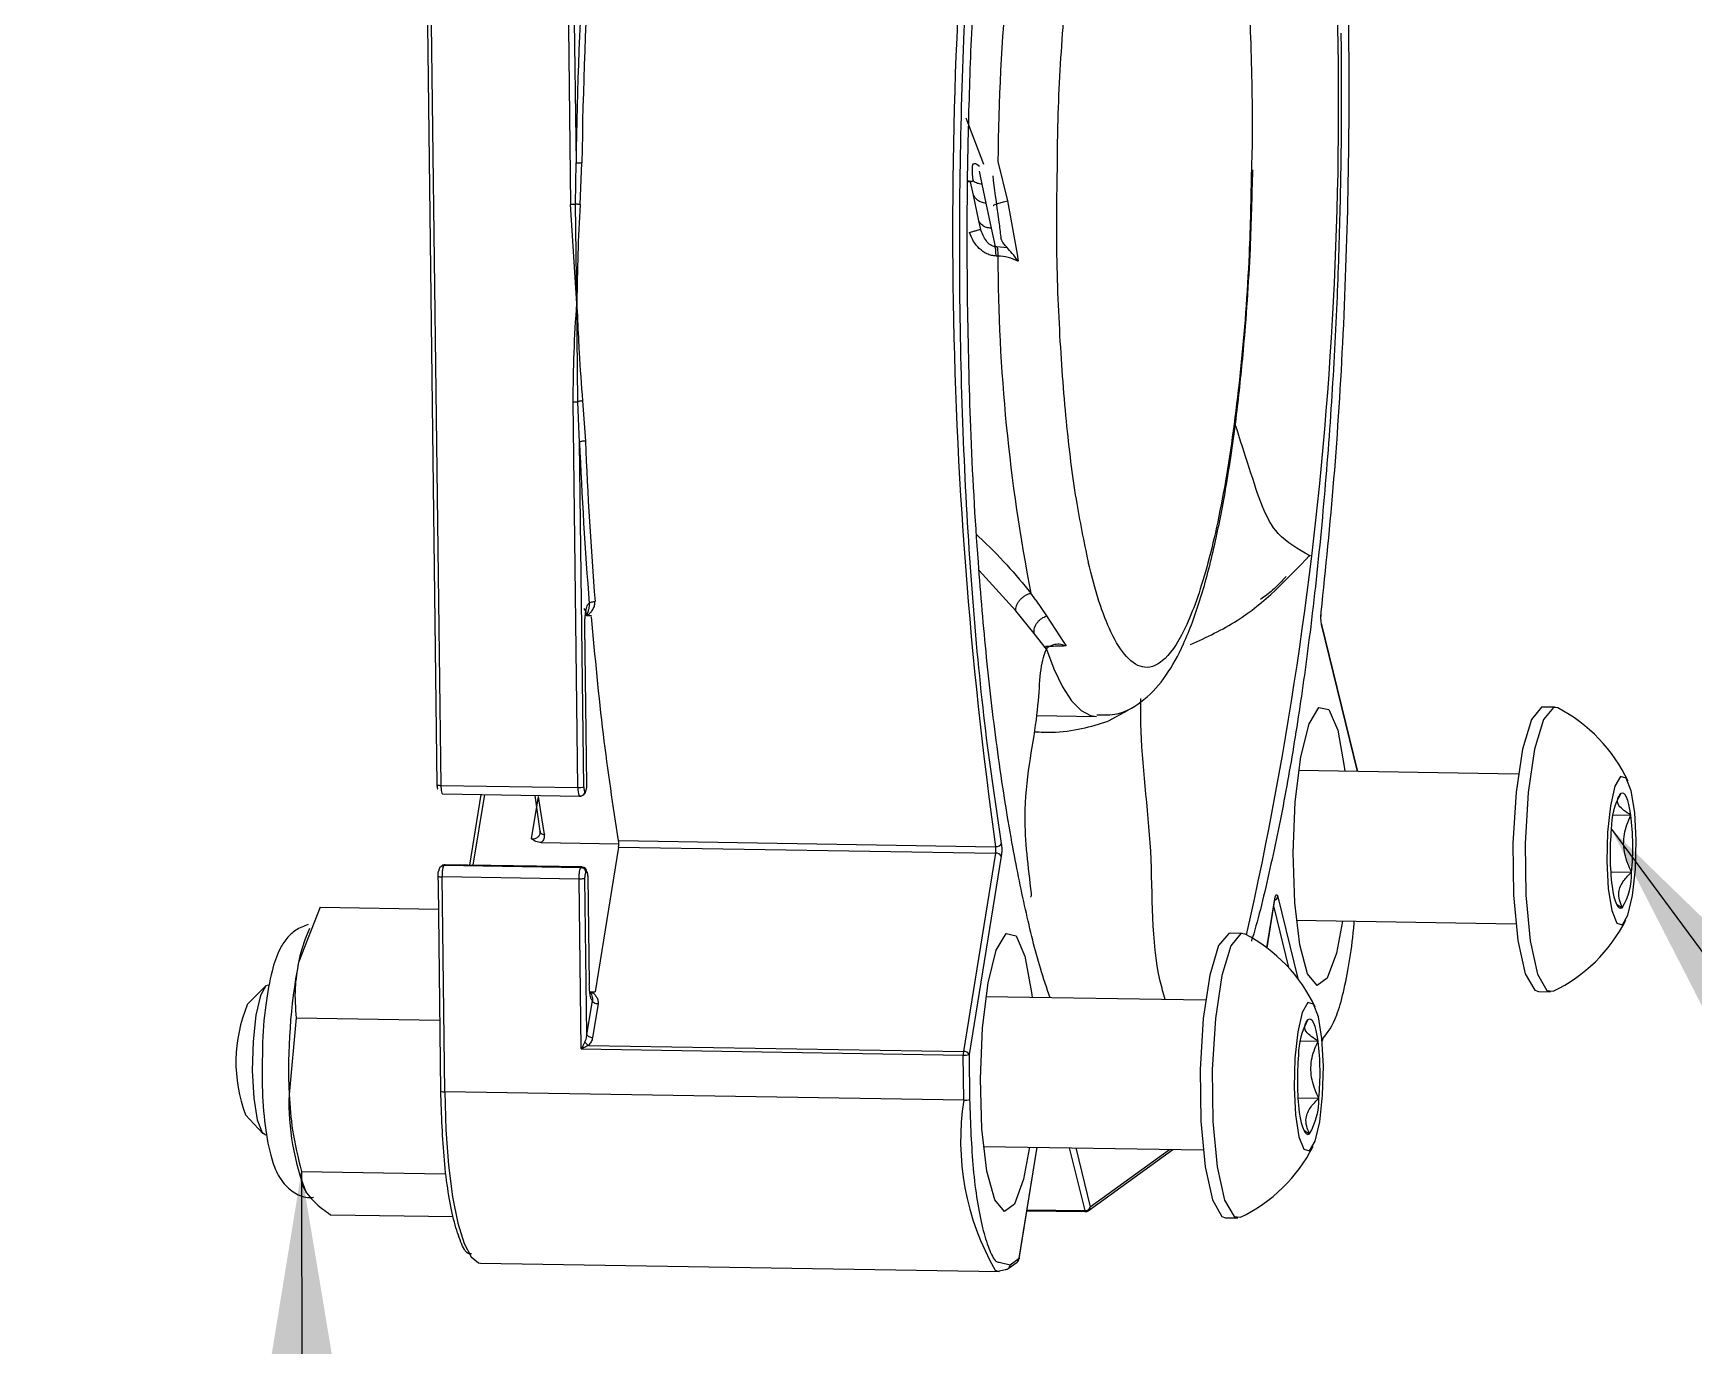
# Model space of a CAD drawing. Header units: millimetres. Extents: x 0 to 279, y 0 to 216.
# Drawn here: x 89.338 to 92.663, y 110.443 to 113.072 of the extents above; entities that cross this region are included whole.
import ezdxf

# ---------------------------------------------------------------- set-up
doc = ezdxf.new("R2010")
doc.units = ezdxf.units.MM
doc.layers.add('TITLE_BLOCK_BORDER', color=7, linetype='Continuous')
doc.dimstyles.new('SLDDIMSTYLE0', dxfattribs={"dimtxt": 0.18, "dimasz": 3.302, "dimexe": 0, "dimexo": 0.0625, "dimgap": 0, "dimtad": 0, "dimtih": 1, "dimtoh": 1, "dimdec": 0, "dimrnd": 1e-09, "dimzin": 0, "dimdsep": 46, "dimtxsty": 'Standard', "dimsah": 1, "dimcen": 0.09, "dimadec": 0, "dimazin": 0, "dimtfac": 3.302, "dimtdec": 0, "dimtofl": 0, "dimtmove": 0, "dimatfit": 3, "dimfxl": 1, "dimfrac": 2, "dimtolj": 1, "dimtzin": 0, "dimarcsym": 0})

msp = doc.modelspace()

# ---------------------------------------------------------------- linework, layer by layer
at = {"color": 7, "linetype": 'Continuous', "lineweight": 25}
for p, q in [((90.1144, 114.12), (90.1464, 111.5658)), ((90.1224, 114.1187), (90.1544, 111.565)), ((90.3981, 114.0245), (90.4143, 112.7283)), ((90.4102, 113.9978), (90.4251, 112.8118)), ((91.2415, 112.8088), (91.2065, 112.9016)), ((90.4238, 112.7289), (90.4251, 112.8118)), ((90.4332, 112.7284), (90.4368, 112.8117)), ((91.2325, 112.7955), (91.2377, 112.769)), ((91.27, 112.8143), (91.2892, 112.736)), ((91.2095, 112.7745), (91.2172, 112.7744)), ((91.2377, 112.769), (91.2458, 112.731)), ((90.4266, 112.5304), (90.4143, 112.7283)), ((90.4266, 112.5304), (90.4238, 112.7289)), ((91.2315, 112.6959), (91.2209, 112.7472)), ((91.2458, 112.731), (91.2561, 112.6808)), ((91.2892, 112.736), (91.3083, 112.6291)), ((91.2354, 112.6784), (91.2315, 112.6959)), ((91.2561, 112.6808), (91.2643, 112.6441)), ((91.2643, 112.6441), (91.268, 112.644)), ((91.268, 112.644), (91.2882, 112.6422)), ((91.3083, 112.6291), (91.3103, 112.6147)), ((91.2699, 112.6251), (91.2662, 112.6252)), ((90.4287, 112.3334), (90.4266, 112.5304)), ((90.429, 111.5606), (90.4193, 112.3329)), ((90.4321, 112.2519), (90.4287, 112.3334)), ((90.4382, 112.335), (90.4438, 112.2545)), ((90.4407, 111.5618), (90.4321, 112.2519)), ((91.8941, 112.0244), (91.8917, 112.0235)), ((91.3457, 111.9358), (91.3359, 111.9501)), ((91.3457, 111.9358), (91.3672, 111.9043)), ((90.4558, 111.9043), (90.447, 111.9045)), ((91.3424, 111.8692), (91.3058, 111.9143)), ((91.3672, 111.9043), (91.4021, 111.8509)), ((90.4466, 111.5661), (90.4427, 111.8834)), ((90.4468, 111.5664), (90.4428, 111.8837)), ((91.3669, 111.8378), (91.3424, 111.8692)), ((91.9907, 111.5928), (91.9179, 111.8896)), ((91.4021, 111.8509), (91.4063, 111.8444)), ((91.3478, 111.7048), (91.4672, 111.7029)), ((91.5303, 111.7152), (91.4906, 111.6933)), ((92.3856, 111.7214), (92.3613, 111.7218)), ((90.1544, 111.565), (90.429, 111.5606)), ((92.3118, 111.5876), (91.8721, 111.5947)), ((90.1578, 111.5478), (90.4326, 111.5434)), ((90.2345, 111.5466), (90.2116, 111.4053)), ((90.3533, 111.4736), (90.3433, 111.5449)), ((90.4331, 111.5436), (90.4348, 111.5437)), ((90.4389, 111.5454), (90.4409, 111.5469)), ((90.4428, 111.5534), (90.4448, 111.5548)), ((92.502, 111.5061), (92.5374, 111.5056)), ((90.3551, 111.4505), (90.5107, 111.448)), ((90.5102, 111.4415), (90.4632, 111.1513)), ((90.5102, 111.4415), (91.2652, 111.4294)), ((90.5103, 111.4543), (91.2653, 111.4422)), ((90.1567, 111.4041), (90.1545, 111.4025)), ((90.1624, 111.4059), (90.1604, 111.4044)), ((90.4349, 111.4), (90.1604, 111.4044)), ((90.1629, 111.4061), (90.1624, 111.4059)), ((90.1624, 111.4059), (90.4369, 111.4015)), ((90.4375, 111.4017), (90.1629, 111.4061)), ((90.4349, 111.4), (90.4369, 111.4015)), ((91.2652, 111.4294), (91.2009, 111.0321)), ((91.2765, 111.4233), (91.2121, 111.026)), ((90.1486, 111.3836), (90.1489, 111.3657)), ((90.1489, 111.3657), (90.154, 110.9526)), ((90.1621, 110.9513), (90.1567, 111.3818)), ((90.4313, 111.3774), (90.1567, 111.3818)), ((90.4355, 111.037), (90.4313, 111.3774)), ((90.4469, 111.0662), (90.443, 111.3786)), ((90.4469, 111.3914), (90.4449, 111.39)), ((90.4489, 111.3835), (90.4491, 111.3832)), ((90.4489, 111.3829), (90.4516, 111.1674)), ((90.4518, 111.1677), (90.4491, 111.3832)), ((92.4969, 111.3919), (92.5389, 111.3913)), ((91.8089, 111.2393), (91.8247, 111.3366)), ((89.9127, 111.3208), (89.8693, 111.2105)), ((89.9127, 111.3208), (90.1495, 111.317)), ((92.5101, 111.3266), (92.52, 111.32)), ((89.8916, 111.2781), (89.8847, 111.2623)), ((91.7593, 111.2686), (91.735, 111.269)), ((91.8673, 111.2947), (92.307, 111.2876)), ((89.8026, 111.1619), (89.7667, 111.1258)), ((90.4469, 111.0662), (90.4578, 111.1334)), ((90.4562, 111.1514), (90.4632, 111.1513)), ((91.6855, 111.1347), (91.2458, 111.1418)), ((92.3522, 111.1519), (92.3765, 111.1515)), ((89.8648, 111.0996), (89.8505, 110.946)), ((89.8648, 111.0996), (90.1523, 111.095)), ((90.4691, 111.1273), (90.4582, 111.0601)), ((90.4355, 111.037), (91.2004, 111.0247)), ((90.4499, 111.0442), (91.2009, 111.0321)), ((91.8757, 111.0533), (91.9111, 111.0527)), ((91.2015, 110.9346), (91.2004, 111.0247)), ((91.2121, 111.026), (91.2133, 110.9359)), ((91.2015, 110.9346), (90.1621, 110.9513)), ((91.8706, 110.9391), (91.9125, 110.9384)), ((89.7631, 110.9053), (89.7979, 110.868)), ((91.8838, 110.8737), (91.8937, 110.8671)), ((91.241, 110.8418), (91.6807, 110.8348)), ((91.3122, 110.6164), (91.3485, 110.8401)), ((91.4509, 110.7131), (91.6205, 110.8357)), ((89.8752, 110.7918), (90.1632, 110.7872)), ((89.8767, 110.7651), (89.8782, 110.7615)), ((89.9336, 110.7051), (90.179, 110.7012)), ((91.3279, 110.7131), (91.4449, 110.7112)), ((91.7259, 110.699), (91.7501, 110.6986)), ((90.234, 110.608), (91.2734, 110.5913)), ((91.2748, 110.6097), (91.2944, 110.605)), ((91.2905, 110.5971), (91.3082, 110.6099)), ((91.2944, 110.605), (91.3122, 110.6179))]:
    msp.add_line(p, q, dxfattribs=at)
at = {"color": 8, "linetype": 'Continuous', "lineweight": 25}
for p, q in [((91.2209, 112.7472), (91.2151, 112.7737)), ((91.2321, 111.9956), (91.3058, 111.9143)), ((91.9902, 111.5928), (91.918, 111.887)), ((90.2193, 111.4052), (90.2422, 111.5465)), ((90.3359, 111.4576), (90.3498, 111.543)), ((90.4369, 111.4015), (90.4375, 111.4017)), ((91.8086, 111.2395), (91.8246, 111.338)), ((91.8301, 111.342), (91.8703, 111.1783)), ((91.8222, 111.3213), (91.8519, 111.2003)), ((91.9188, 111.0565), (91.9208, 111.0579)), ((91.3122, 110.6179), (91.3482, 110.8401)), ((91.4129, 110.8391), (91.4437, 110.7132)), ((91.4259, 110.8389), (91.4549, 110.721)), ((91.4549, 110.721), (91.6136, 110.8358)), ((91.3282, 110.715), (91.4437, 110.7132))]:
    msp.add_line(p, q, dxfattribs=at)
at = {"color": 8, "linetype": 'Continuous', "lineweight": 25, "flags": 128}
for points in [[(90.4427, 111.8834), (90.4428, 111.8837), (90.4428, 111.8837)], [(91.3649, 111.8434), (91.3816, 111.7987), (91.3992, 111.7622), (91.4174, 111.7342), (91.4363, 111.715), (91.4555, 111.7048), (91.4676, 111.7029)], [(90.1553, 111.4029), (90.1555, 111.4031), (90.1561, 111.4037)], [(90.4491, 111.3832), (90.4491, 111.3832), (90.4489, 111.3829)], [(91.8246, 111.338), (91.8247, 111.3368), (91.8247, 111.3366)], [(90.4518, 111.1677), (90.4518, 111.1677), (90.4516, 111.1674)], [(91.4437, 110.7132), (91.4439, 110.7126), (91.4441, 110.7122), (91.4442, 110.7118), (91.4444, 110.7115), (91.4446, 110.7113), (91.4448, 110.7112), (91.4449, 110.7112)], [(91.3122, 110.6179), (91.3123, 110.6167), (91.3122, 110.6164)]]:
    msp.add_lwpolyline(points, dxfattribs=at)
at = {"color": 7, "linetype": 'Continuous', "lineweight": 25, "flags": 128}
for points in [[(91.918, 111.887), (91.9181, 111.8886), (91.9179, 111.8896)], [(91.9597, 111.2932), (91.9477, 111.2292), (91.9294, 111.1788), (91.9093, 111.1642), (91.89, 111.1874), (91.8743, 111.2453), (91.8642, 111.33), (91.861, 111.4301), (91.8653, 111.532), (91.8764, 111.6221), (91.8929, 111.6881), (91.9124, 111.7211), (91.9124, 111.7211)], [(91.9124, 111.7211), (91.9325, 111.7167), (91.9503, 111.6754), (91.9634, 111.6029), (91.9645, 111.5932)], [(92.3613, 111.7218), (92.3584, 111.7215), (92.3381, 111.6972), (92.3203, 111.6377), (92.3075, 111.5511), (92.3013, 111.4491), (92.3026, 111.3454), (92.3112, 111.2541), (92.326, 111.1874), (92.3449, 111.1545), (92.3522, 111.1519)], [(92.391, 111.72), (92.3827, 111.7211), (92.3624, 111.6968), (92.3446, 111.6373), (92.3318, 111.5507), (92.3256, 111.4487), (92.3269, 111.345), (92.3355, 111.2537), (92.3502, 111.1871), (92.3692, 111.1541), (92.3819, 111.1528)], [(90.4466, 111.5661), (90.4468, 111.5664), (90.4468, 111.5664)], [(92.5479, 111.4555), (92.545, 111.5107), (92.538, 111.5543), (92.5281, 111.5796), (92.5167, 111.5827), (92.5056, 111.5633), (92.4965, 111.5242), (92.4907, 111.4715), (92.4892, 111.413), (92.4922, 111.3578), (92.4991, 111.3143), (92.509, 111.289), (92.5204, 111.2858), (92.5315, 111.3052), (92.5406, 111.3443), (92.5464, 111.3971), (92.5479, 111.4555)], [(90.3616, 111.4667), (90.3537, 111.5168), (90.3498, 111.543)], [(90.4373, 111.5445), (90.4386, 111.5452), (90.4389, 111.5454)], [(92.5374, 111.5056), (92.5356, 111.5168), (92.5335, 111.5266), (92.5312, 111.5349), (92.5286, 111.5414), (92.5259, 111.5461), (92.523, 111.5489), (92.5201, 111.5497), (92.5171, 111.5486)], [(92.4997, 111.363), (92.5015, 111.3517), (92.5036, 111.3419), (92.5059, 111.3336), (92.5085, 111.3271), (92.5112, 111.3224), (92.5141, 111.3196), (92.517, 111.3188), (92.52, 111.32)], [(91.3334, 110.8403), (91.3214, 110.7763), (91.3031, 110.7259), (91.2829, 110.7114), (91.2637, 110.7346), (91.248, 110.7924), (91.2378, 110.8771), (91.2347, 110.9772), (91.239, 111.0791), (91.2501, 111.1692), (91.2666, 111.2352), (91.2861, 111.2682), (91.2861, 111.2682)], [(91.2861, 111.2682), (91.3062, 111.2638), (91.324, 111.2226), (91.3371, 111.1501), (91.3382, 111.1403)], [(91.735, 111.269), (91.7321, 111.2686), (91.7118, 111.2443), (91.694, 111.1848), (91.6812, 111.0982), (91.675, 110.9962), (91.6763, 110.8925), (91.6849, 110.8012), (91.6997, 110.7346), (91.7186, 110.7016), (91.7259, 110.699)], [(91.7647, 111.2671), (91.7563, 111.2682), (91.7361, 111.2439), (91.7183, 111.1844), (91.7054, 111.0978), (91.6992, 110.9958), (91.7005, 110.8921), (91.7092, 110.8008), (91.7239, 110.7342), (91.7429, 110.7012), (91.7556, 110.6999)], [(89.8085, 111.1649), (89.8042, 111.1633), (89.7931, 111.1439), (89.784, 111.1048), (89.7782, 111.0521), (89.7767, 110.9936), (89.7796, 110.9384), (89.7866, 110.8949), (89.7965, 110.8696), (89.8037, 110.8649)], [(91.9216, 111.0026), (91.9187, 111.0578), (91.9117, 111.1014), (91.9018, 111.1267), (91.8904, 111.1299), (91.8793, 111.1104), (91.8702, 111.0714), (91.8644, 111.0186), (91.8629, 110.9602), (91.8658, 110.905), (91.8728, 110.8614), (91.8827, 110.8361), (91.8941, 110.8329), (91.9052, 110.8524), (91.9143, 110.8914), (91.9201, 110.9442), (91.9216, 111.0026)], [(91.9111, 111.0527), (91.9093, 111.0639), (91.9072, 111.0738), (91.9049, 111.082), (91.9023, 111.0886), (91.8996, 111.0932), (91.8967, 111.096), (91.8938, 111.0968), (91.8908, 111.0957)], [(90.1621, 110.9513), (90.1646, 110.8751), (90.1699, 110.8041), (90.178, 110.7409), (90.1885, 110.6879), (90.201, 110.6473), (90.215, 110.6205), (90.23, 110.6085), (90.234, 110.608)], [(91.8734, 110.9101), (91.8752, 110.8989), (91.8773, 110.889), (91.8796, 110.8808), (91.8822, 110.8742), (91.8849, 110.8696), (91.8878, 110.8668), (91.8907, 110.866), (91.8937, 110.8671)], [(91.2646, 110.594), (91.2694, 110.5919), (91.2848, 110.5953)]]:
    msp.add_lwpolyline(points, dxfattribs=at)
at = {"color": 7, "linetype": 'Continuous', "lineweight": 25}
for centre, radius, start, end in [((99.8089, 112.6866), 9.3847, 173.72869, 179.23552), ((99.774, 112.6871), 9.338, 173.72869, 179.23552), ((100.0938, 112.6793), 8.9147, 173.45709, 187.97683), ((95.6877, 112.7744), 4.4179, 170.0123, 179.4828), ((94.8076, 112.6302), 3.5377, 180.0814, 191.0832), ((98.7866, 112.5935), 8.3615, 182.34153, 184.55794), ((98.7568, 112.5944), 8.3199, 182.34153, 184.55794), ((92.2445, 111.4387), 0.3172, 25.1256, 62.4915), ((90.4315, 111.5929), 0.0324, 265.595, 286.6124), ((90.4329, 111.5449), 0.00155, 204.93, 259.1401), ((90.4352, 111.5546), 0.00961, 306.1201, 1.0821), ((92.632, 111.48), 0.1338, 149.1878, 181.184), ((92.012, 111.4418), 0.5293, 354.5185, 6.9167), ((93.0251, 111.4267), 0.5293, 174.5185, 186.9167), ((90.4664, 111.4482), 0.0443, 351.3889, 8.0075), ((91.2215, 111.4361), 0.0443, 351.3889, 8.0075), ((91.2665, 111.4533), 0.0111, 264.0765, 336.5907), ((90.1622, 111.3964), 0.0095, 88.9319, 129.7134), ((90.4367, 111.3913), 0.0102, 0.7304, 88.5491), ((91.2663, 111.4179), 0.0116, 27.6574, 95.0862), ((92.4051, 111.3885), 0.1338, 329.1878, 1.184), ((91.6182, 110.9858), 0.3172, 25.1256, 62.4915), ((92.2445, 111.4387), 0.3172, 295.67, 333.0359), ((90.1422, 111.1573), 0.278, 157.8173, 168.9545), ((91.0116, 110.9966), 1.1622, 169.3939, 182.4966), ((90.0448, 111.011), 0.3008, 157.5843, 200.5772), ((92.0057, 111.0272), 0.1338, 149.1878, 181.184), ((91.3857, 110.989), 0.5293, 354.5185, 6.9167), ((91.911, 111.0578), 0.00972, 326.8011, 0.9091), ((91.2451, 111.0255), 0.0447, 171.4863, 181.0181), ((91.2029, 111.057), 0.0324, 265.595, 286.6124), ((91.2019, 111.0206), 0.0116, 27.6574, 95.0862), ((92.3988, 110.9738), 0.5293, 174.5185, 186.9167), ((90.3322, 110.9284), 0.482, 177.9093, 201.8866), ((90.1606, 110.9675), 0.0163, 246.385, 275.3891), ((91.204, 110.967), 0.0324, 265.595, 286.6124), ((91.7788, 110.9356), 0.1338, 329.1878, 1.184), ((91.6182, 110.9858), 0.3172, 295.67, 333.0359), ((91.4445, 110.7239), 0.0107, 265.9988, 344.4736), ((91.3026, 110.6177), 0.00962, 306.1395, 1.0387), ((91.2849, 110.6048), 0.0095, 268.9403, 305.8083)]:
    msp.add_arc(centre, radius, start, end, dxfattribs=at)
at = {"color": 8, "linetype": 'Continuous', "lineweight": 25}
for centre, radius, start, end in [((84.3546, 112.9281), 7.5976, 347.3582, 5.04341), ((90.4281, 111.9069), 0.0179, 353.26, 43.3566), ((91.9154, 111.9112), 0.002, 330.0908, 21.6412), ((90.4687, 111.5583), 0.0398, 176.6836, 200.61), ((90.4332, 111.5532), 0.00962, 306.1621, 1.0401), ((91.8208, 111.3442), 0.00959, 292.4979, 346.9383), ((91.7159, 110.8537), 0.5207, 171.0598, 209.9215), ((91.4452, 110.7209), 0.00961, 306.8554, 1.0772), ((91.2848, 110.6049), 0.00961, 306.0974, 1.0808)]:
    msp.add_arc(centre, radius, start, end, dxfattribs=at)
at = {"color": 7, "linetype": 'Continuous', "lineweight": 25}
for points, knots in [([(91.9172, 111.912), (91.9263, 112), (91.9448, 112.179), (91.9629, 112.4703), (91.9731, 112.7748), (91.974, 113.084), (91.9655, 113.3863), (91.9478, 113.6707), (91.9228, 113.9308), (91.9003, 114.0802), (91.8892, 114.1536)], [0, 0, 0, 0, 0.119972, 0.244153, 0.371306, 0.5, 0.628694, 0.755847, 0.880028, 1, 1, 1, 1]), ([(91.2091, 112.5309), (91.2087, 112.587), (91.2078, 112.703), (91.2106, 112.884), (91.2171, 113.0796), (91.2285, 113.2881), (91.2457, 113.5063), (91.2676, 113.7088), (91.2896, 113.8745), (91.3047, 113.962), (91.3109, 113.9975)], [0, 0, 0, 0, 0.108262, 0.223674, 0.346178, 0.484189, 0.630508, 0.784859, 0.912763, 1, 1, 1, 1]), ([(91.2486, 113.6905), (91.2395, 113.6026), (91.2211, 113.4235), (91.203, 113.1322), (91.1927, 112.8277), (91.1919, 112.5185), (91.2004, 112.2162), (91.218, 111.9318), (91.243, 111.6717), (91.2656, 111.5223), (91.2767, 111.4489)], [0, 0, 0, 0, 0.119972, 0.244153, 0.371306, 0.5, 0.628694, 0.755847, 0.880028, 1, 1, 1, 1]), ([(91.7154, 113.5894), (91.7281, 113.5252), (91.7484, 113.4225), (91.7667, 113.2361), (91.7754, 113.0908), (91.7786, 112.9605), (91.7798, 112.872), (91.7781, 112.8183), (91.7775, 112.7994)], [0, 0, 0, 0, 0.311387, 0.498102, 0.706856, 0.822294, 0.937674, 1, 1, 1, 1]), ([(91.2202, 112.7769), (91.2187, 112.7936), (91.2167, 112.8174), (91.2293, 112.8081), (91.2331, 112.8053)], [0, 0, 0, 0, 0.704027, 1, 1, 1, 1]), ([(91.3885, 112.804), (91.3877, 112.7622), (91.3857, 112.6515), (91.3917, 112.4771), (91.4051, 112.2942), (91.4248, 112.1356), (91.4421, 112.0531), (91.4505, 112.013)], [0, 0, 0, 0, 0.137637, 0.364196, 0.586046, 0.799042, 1, 1, 1, 1]), ([(91.4683, 111.7061), (91.4822, 111.706), (91.5183, 111.7058), (91.5684, 111.7382), (91.609, 111.7845), (91.6444, 111.8499), (91.6761, 111.9358), (91.7037, 112.041), (91.728, 112.164), (91.7472, 112.2951), (91.761, 112.4242), (91.7698, 112.5361), (91.7768, 112.6569), (91.779, 112.7453), (91.7803, 112.798)], [0, 0, 0, 0, 0.042773, 0.111588, 0.194151, 0.283891, 0.389515, 0.49085, 0.580917, 0.689666, 0.775021, 0.838851, 0.90377, 1, 1, 1, 1]), ([(91.2172, 112.7744), (91.2156, 112.7746), (91.2132, 112.775), (91.2105, 112.7751), (91.2095, 112.7751)], [0, 0, 0, 0, 0.629685, 1, 1, 1, 1]), ([(91.2202, 112.7769), (91.2202, 112.7766), (91.2203, 112.776), (91.2192, 112.7751), (91.2178, 112.7746), (91.2172, 112.7744)], [0, 0, 0, 0, 0.347875, 0.696807, 1, 1, 1, 1]), ([(91.2594, 112.7858), (91.2627, 112.7606), (91.2669, 112.7298), (91.2744, 112.6734), (91.2757, 112.6632)], [0, 0, 0, 0, 0.819008, 1, 1, 1, 1]), ([(90.4332, 112.7284), (90.4324, 112.7285), (90.4306, 112.7286), (90.4281, 112.7288), (90.4257, 112.7289), (90.4244, 112.7289), (90.4238, 112.7289)], [0, 0, 0, 0, 0.249852, 0.5, 0.750148, 1, 1, 1, 1]), ([(90.4332, 112.7284), (90.4315, 112.6954), (90.4295, 112.6589), (90.4284, 112.6159), (90.4276, 112.5829), (90.427, 112.5534), (90.4266, 112.5304)], [0, 0, 0, 0, 0.499963, 0.550924, 0.651252, 1, 1, 1, 1]), ([(91.2458, 112.731), (91.2428, 112.7314), (91.2367, 112.7323), (91.2271, 112.7373), (91.2233, 112.7434), (91.2209, 112.7472)], [0, 0, 0, 0, 0.280709, 0.561361, 1, 1, 1, 1]), ([(91.2605, 112.7262), (91.2607, 112.7265), (91.2611, 112.7272), (91.2687, 112.73), (91.2786, 112.7331), (91.2857, 112.735), (91.2892, 112.736)], [0, 0, 0, 0, 0.279862, 0.558941, 0.779404, 1, 1, 1, 1]), ([(91.2561, 112.6808), (91.253, 112.6811), (91.247, 112.6819), (91.2374, 112.6865), (91.2338, 112.6923), (91.2315, 112.6959)], [0, 0, 0, 0, 0.280725, 0.561392, 1, 1, 1, 1]), ([(91.213, 112.6722), (91.2159, 112.6731), (91.2216, 112.675), (91.2286, 112.677), (91.2336, 112.6783), (91.2348, 112.6784), (91.2354, 112.6784)], [0, 0, 0, 0, 0.250081, 0.5, 0.749919, 1, 1, 1, 1]), ([(91.2662, 112.6252), (91.2632, 112.6255), (91.257, 112.626), (91.2451, 112.6305), (91.2323, 112.6397), (91.2203, 112.6545), (91.2155, 112.6661), (91.213, 112.6722)], [0, 0, 0, 0, 0.123587, 0.250193, 0.502121, 0.74157, 1, 1, 1, 1]), ([(91.2643, 112.6441), (91.2627, 112.6443), (91.2594, 112.6447), (91.253, 112.6484), (91.2427, 112.6588), (91.2384, 112.6704), (91.2354, 112.6784)], [0, 0, 0, 0, 0.097321, 0.202493, 0.444509, 1, 1, 1, 1]), ([(91.2882, 112.6422), (91.2841, 112.6468), (91.278, 112.6538), (91.2763, 112.6609), (91.2757, 112.6632)], [0, 0, 0, 0, 0.662175, 1, 1, 1, 1]), ([(91.3103, 112.6147), (91.3064, 112.6202), (91.2992, 112.6305), (91.2916, 112.6385), (91.2881, 112.6422)], [0, 0, 0, 0, 0.5376855, 1, 1, 1, 1]), ([(91.3103, 112.6147), (91.3038, 112.6176), (91.291, 112.6234), (91.2768, 112.6246), (91.2699, 112.6251)], [0, 0, 0, 0, 0.513075, 1, 1, 1, 1]), ([(90.4193, 112.3329), (90.4197, 112.3658), (90.4204, 112.4318), (90.4245, 112.4976), (90.4266, 112.5304)], [0, 0, 0, 0, 0.49987, 1, 1, 1, 1]), ([(90.4266, 112.5304), (90.4276, 112.5075), (90.4289, 112.4781), (90.4305, 112.4454), (90.4328, 112.4029), (90.4356, 112.3673), (90.4382, 112.335)], [0, 0, 0, 0, 0.348721, 0.449057, 0.500037, 1, 1, 1, 1]), ([(91.3744, 111.1397), (91.3678, 111.1589), (91.3503, 111.2102), (91.3247, 111.3145), (91.2957, 111.4572), (91.2693, 111.6256), (91.2469, 111.815), (91.2282, 112.0318), (91.2144, 112.2696), (91.2108, 112.4475), (91.2091, 112.5309)], [0, 0, 0, 0, 0.068478, 0.182983, 0.297517, 0.43567, 0.566655, 0.690237, 0.854665, 1, 1, 1, 1]), ([(90.4382, 112.335), (90.4373, 112.3349), (90.4356, 112.3348), (90.433, 112.3345), (90.4306, 112.334), (90.4294, 112.3336), (90.4287, 112.3334)], [0, 0, 0, 0, 0.250096, 0.500027, 0.750012, 1, 1, 1, 1]), ([(91.894, 112.0256), (91.8712, 112.0381), (91.8141, 112.0695), (91.7866, 112.1602), (91.7548, 112.258), (91.745, 112.2881)], [0, 0, 0, 0, 0.316121, 0.78975, 1, 1, 1, 1]), ([(91.6555, 111.8469), (91.6876, 111.8618), (91.7798, 111.9047), (91.8489, 111.9778), (91.894, 112.0256)], [0, 0, 0, 0, 0.347608, 1, 1, 1, 1]), ([(91.894, 112.0256), (91.8944, 112.0254), (91.8952, 112.0251), (91.8953, 112.0247), (91.8945, 112.0245), (91.8941, 112.0244)], [0, 0, 0, 0, 0.347641, 0.696336, 1, 1, 1, 1]), ([(91.8473, 111.9836), (91.8385, 111.974), (91.8231, 111.9569), (91.8041, 111.9434), (91.7959, 111.9375)], [0, 0, 0, 0, 0.56506, 1, 1, 1, 1]), ([(90.4623, 111.9333), (90.4623, 111.9306), (90.4622, 111.9249), (90.4585, 111.9172), (90.4538, 111.9112), (90.4501, 111.9069), (90.4478, 111.9051), (90.447, 111.9045)], [0, 0, 0, 0, 0.232999, 0.49548, 0.747083, 0.909943, 1, 1, 1, 1]), ([(91.3058, 111.9143), (91.3057, 111.916), (91.3055, 111.9193), (91.3069, 111.9249), (91.3096, 111.9304), (91.3134, 111.9359), (91.3182, 111.9408), (91.3238, 111.9449), (91.3298, 111.9482), (91.3338, 111.9495), (91.3359, 111.9501)], [0, 0, 0, 0, 0.12507, 0.250343, 0.375453, 0.5, 0.624547, 0.749657, 0.87493, 1, 1, 1, 1]), ([(90.4427, 111.8834), (90.4427, 111.8863), (90.4427, 111.8918), (90.4431, 111.9004), (90.4439, 111.9088), (90.4451, 111.9164), (90.4466, 111.9225), (90.4482, 111.9266), (90.4499, 111.929), (90.451, 111.929), (90.4515, 111.929)], [0, 0, 0, 0, 0.119112, 0.237114, 0.367021, 0.499966, 0.629876, 0.762823, 0.879386, 1, 1, 1, 1]), ([(90.4515, 111.929), (90.4514, 111.9256), (90.4512, 111.9201), (90.4493, 111.9146), (90.4487, 111.9122), (90.4487, 111.9122), (90.4486, 111.9121), (90.4485, 111.9117), (90.4482, 111.9104), (90.4474, 111.9082), (90.447, 111.906), (90.4462, 111.9049), (90.446, 111.9049), (90.446, 111.9048), (90.4459, 111.9048), (90.4459, 111.9048)], [0, 0, 0, 0, 0.441885, 0.720415, 0.720827, 0.721564, 0.724013, 0.732805, 0.765893, 0.869448, 0.984031, 0.993782, 0.99722, 0.998669, 1, 1, 1, 1]), ([(90.447, 111.9045), (90.4468, 111.9045), (90.4465, 111.9045), (90.4461, 111.9047), (90.446, 111.9048), (90.4459, 111.9048)], [0, 0, 0, 0, 0.542808, 0.775671, 1, 1, 1, 1]), ([(91.3424, 111.8692), (91.3423, 111.873), (91.342, 111.8807), (91.3484, 111.8918), (91.3573, 111.9001), (91.3639, 111.9029), (91.3672, 111.9043)], [0, 0, 0, 0, 0.279865, 0.55894, 0.779403, 1, 1, 1, 1]), ([(91.918, 111.887), (91.9177, 111.8886), (91.9171, 111.8918), (91.9167, 111.8983), (91.9167, 111.9054), (91.917, 111.9098), (91.9172, 111.912)], [0, 0, 0, 0, 0.25056, 0.499901, 0.747779, 1, 1, 1, 1]), ([(91.9169, 111.9031), (91.917, 111.9052), (91.9171, 111.9079), (91.9173, 111.9104), (91.9174, 111.911)], [0, 0, 0, 0, 0.7447903, 1, 1, 1, 1]), ([(91.3372, 111.3487), (91.3307, 111.4012), (91.3145, 111.5324), (91.3548, 111.7063), (91.3526, 111.8014), (91.3648, 111.8325), (91.3669, 111.8378)], [0, 0, 0, 0, 0.233337, 0.582928, 0.928159, 1, 1, 1, 1]), ([(91.4063, 111.8444), (91.3994, 111.844), (91.3861, 111.8433), (91.3718, 111.8434), (91.3649, 111.8434)], [0, 0, 0, 0, 0.513075, 1, 1, 1, 1]), ([(91.381, 111.8466), (91.3766, 111.8449), (91.3699, 111.8422), (91.3677, 111.8389), (91.3669, 111.8378)], [0, 0, 0, 0, 0.662049, 1, 1, 1, 1]), ([(91.4063, 111.8444), (91.4017, 111.8458), (91.3932, 111.8485), (91.3848, 111.8472), (91.3809, 111.8466)], [0, 0, 0, 0, 0.537686, 1, 1, 1, 1]), ([(91.6048, 111.136), (91.6014, 111.1483), (91.5757, 111.2392), (91.5847, 111.4343), (91.555, 111.6246), (91.5562, 111.7221), (91.5564, 111.7389)], [0, 0, 0, 0, 0.066201, 0.492007, 0.912501, 1, 1, 1, 1]), ([(90.1466, 111.5666), (90.1466, 111.5653), (90.1467, 111.5633), (90.1469, 111.5612), (90.1473, 111.5595), (90.1479, 111.558), (90.1484, 111.558), (90.1486, 111.5581)], [0, 0, 0, 0, 0.253906, 0.375861, 0.500877, 0.74934, 1, 1, 1, 1]), ([(90.4448, 111.5548), (90.4451, 111.5551), (90.4456, 111.5558), (90.4461, 111.5581), (90.4464, 111.5603), (90.4466, 111.5628), (90.4466, 111.5648), (90.4466, 111.5661)], [0, 0, 0, 0, 0.25066, 0.4991235, 0.6241384, 0.7460944, 1, 1, 1, 1]), ([(90.4314, 111.5443), (90.4321, 111.5441), (90.4334, 111.5437), (90.4355, 111.5439), (90.4375, 111.5445), (90.4388, 111.5454), (90.4394, 111.5458)], [0, 0, 0, 0, 0.2563387, 0.5107684, 0.7597652, 1, 1, 1, 1]), ([(90.4407, 111.5618), (90.4408, 111.5606), (90.4409, 111.558), (90.4413, 111.5556), (90.4417, 111.5542), (90.4422, 111.5532), (90.4425, 111.5533), (90.4428, 111.5534)], [0, 0, 0, 0, 0.25066, 0.499123, 0.624139, 0.746094, 1, 1, 1, 1]), ([(92.5374, 111.5056), (92.5278, 111.5118), (92.5113, 111.5225), (92.5092, 111.5378), (92.5147, 111.5452), (92.5171, 111.5486)], [0, 0, 0, 0, 0.439105, 0.751358, 1, 1, 1, 1]), ([(92.5389, 111.3913), (92.5362, 111.3969), (92.5277, 111.4148), (92.5203, 111.4474), (92.5263, 111.481), (92.5345, 111.4991), (92.5374, 111.5056)], [0, 0, 0, 0, 0.156025, 0.493707, 0.819058, 1, 1, 1, 1]), ([(90.3359, 111.4576), (90.3384, 111.4578), (90.3422, 111.458), (90.3465, 111.46), (90.3499, 111.4625), (90.3523, 111.4659), (90.3535, 111.4699), (90.3534, 111.4723), (90.3533, 111.4736)], [0, 0, 0, 0, 0.241285, 0.36691, 0.495814, 0.715692, 0.849874, 1, 1, 1, 1]), ([(90.3616, 111.4667), (90.3616, 111.4637), (90.3616, 111.4591), (90.3586, 111.4538), (90.3562, 111.4516), (90.3551, 111.4505)], [0, 0, 0, 0, 0.498654, 0.751661, 1, 1, 1, 1]), ([(90.3551, 111.4505), (90.3533, 111.4507), (90.3496, 111.451), (90.3429, 111.4533), (90.3387, 111.4559), (90.3359, 111.4576)], [0, 0, 0, 0, 0.244114, 0.512466, 1, 1, 1, 1]), ([(91.2767, 111.4489), (91.2769, 111.447), (91.2774, 111.4433), (91.2776, 111.4363), (91.2773, 111.4293), (91.2768, 111.4253), (91.2765, 111.4233)], [0, 0, 0, 0, 0.25056, 0.499901, 0.747779, 1, 1, 1, 1]), ([(90.1627, 111.4055), (90.1625, 111.4055), (90.1616, 111.4057), (90.16, 111.4056), (90.158, 111.405), (90.1567, 111.4041), (90.1561, 111.4037)], [0, 0, 0, 0, 0.10337, 0.41013, 0.710344, 1, 1, 1, 1]), ([(90.1488, 111.3834), (90.1489, 111.3847), (90.1489, 111.3873), (90.1492, 111.3903), (90.1496, 111.3923), (90.15, 111.3939), (90.1504, 111.3943), (90.1507, 111.3947)], [0, 0, 0, 0, 0.25066, 0.499123, 0.624138, 0.746094, 1, 1, 1, 1]), ([(90.443, 111.3786), (90.443, 111.38), (90.443, 111.382), (90.4433, 111.3844), (90.4436, 111.3866), (90.4441, 111.389), (90.4446, 111.3896), (90.4449, 111.39)], [0, 0, 0, 0, 0.253906, 0.375862, 0.500877, 0.74934, 1, 1, 1, 1]), ([(90.4489, 111.3829), (90.4489, 111.3842), (90.4488, 111.3867), (90.4484, 111.3892), (90.448, 111.3906), (90.4475, 111.3915), (90.4471, 111.3914), (90.4469, 111.3914)], [0, 0, 0, 0, 0.25066, 0.499124, 0.624138, 0.746094, 1, 1, 1, 1]), ([(92.52, 111.32), (92.516, 111.3303), (92.5091, 111.3479), (92.5209, 111.3732), (92.5333, 111.3857), (92.5389, 111.3913)], [0, 0, 0, 0, 0.439105, 0.751358, 1, 1, 1, 1]), ([(91.3351, 111.341), (91.3356, 111.3417), (91.3368, 111.3431), (91.3375, 111.3457), (91.3375, 111.3476), (91.3373, 111.3486), (91.3372, 111.3487)], [0, 0, 0, 0, 0.3148066, 0.6293222, 0.9531888, 1, 1, 1, 1]), ([(91.8246, 111.338), (91.825, 111.3399), (91.8257, 111.3438), (91.8273, 111.3462), (91.8289, 111.3461), (91.8297, 111.3434), (91.8301, 111.342)], [0, 0, 0, 0, 0.25051, 0.499867, 0.747756, 1, 1, 1, 1]), ([(89.8889, 111.2861), (89.88, 111.2828), (89.8627, 111.2763), (89.8438, 111.2572), (89.8278, 111.2311), (89.8145, 111.1915), (89.803, 111.1262), (89.7968, 111.064), (89.797, 111.0293), (89.797, 111.0242)], [0, 0, 0, 0, 0.090098, 0.17684, 0.28378, 0.474577, 0.711197, 0.957648, 1, 1, 1, 1]), ([(91.9208, 111.0579), (91.9303, 111.07), (91.9449, 111.0887), (91.9622, 111.1495), (91.9736, 111.2086), (91.9808, 111.2581), (91.9832, 111.2882), (91.9836, 111.2928)], [0, 0, 0, 0, 0.365122, 0.561674, 0.762396, 0.963119, 1, 1, 1, 1]), ([(89.8693, 111.2105), (89.8664, 111.1933), (89.8601, 111.156), (89.8632, 111.1194), (89.8648, 111.0996)], [0, 0, 0, 0, 0.461729, 1, 1, 1, 1]), ([(90.4578, 111.1334), (90.457, 111.1344), (90.4554, 111.1363), (90.4534, 111.1442), (90.452, 111.1546), (90.4518, 111.1631), (90.4516, 111.1674)], [0, 0, 0, 0, 0.250583, 0.499916, 0.747789, 1, 1, 1, 1]), ([(90.4532, 111.1507), (90.4534, 111.1508), (90.4538, 111.151), (90.4548, 111.1514), (90.4556, 111.1514), (90.4562, 111.1514)], [0, 0, 0, 0, 0.226236, 0.459705, 1, 1, 1, 1]), ([(90.4532, 111.1507), (90.4533, 111.1507), (90.4534, 111.1507), (90.4537, 111.1505), (90.4543, 111.15), (90.4551, 111.1483), (90.4563, 111.145), (90.458, 111.1401), (90.4579, 111.136), (90.4578, 111.1334)], [0, 0, 0, 0, 0.006341, 0.01396, 0.034691, 0.102679, 0.257301, 0.542546, 1, 1, 1, 1]), ([(90.4562, 111.1514), (90.4582, 111.1499), (90.4623, 111.1468), (90.4665, 111.1408), (90.4694, 111.1343), (90.4692, 111.1296), (90.4691, 111.1273)], [0, 0, 0, 0, 0.249459, 0.500226, 0.758026, 1, 1, 1, 1]), ([(90.4429, 111.0513), (90.4437, 111.0532), (90.4459, 111.058), (90.4465, 111.0631), (90.4469, 111.0662)], [0, 0, 0, 0, 0.392575, 1, 1, 1, 1]), ([(91.9111, 111.0527), (91.9015, 111.059), (91.885, 111.0697), (91.8829, 111.0849), (91.8884, 111.0924), (91.8908, 111.0957)], [0, 0, 0, 0, 0.439105, 0.751358, 1, 1, 1, 1]), ([(90.4429, 111.0513), (90.4419, 111.0494), (90.4394, 111.0447), (90.437, 111.0399), (90.4355, 111.037)], [0, 0, 0, 0, 0.392533, 1, 1, 1, 1]), ([(90.4499, 111.0442), (90.4476, 111.043), (90.4428, 111.0406), (90.4381, 111.0382), (90.4355, 111.037)], [0, 0, 0, 0, 0.468456, 1, 1, 1, 1]), ([(90.4429, 111.0513), (90.4433, 111.0506), (90.4443, 111.0493), (90.446, 111.0473), (90.4479, 111.0455), (90.4492, 111.0446), (90.4499, 111.0442)], [0, 0, 0, 0, 0.249987, 0.499972, 0.749905, 1, 1, 1, 1]), ([(90.4582, 111.0601), (90.4575, 111.0571), (90.4562, 111.0514), (90.4519, 111.0465), (90.4499, 111.0442)], [0, 0, 0, 0, 0.519036, 1, 1, 1, 1]), ([(91.9125, 110.9384), (91.9099, 110.944), (91.9014, 110.9619), (91.894, 110.9946), (91.9, 111.0282), (91.9082, 111.0462), (91.9111, 111.0527)], [0, 0, 0, 0, 0.156025, 0.493707, 0.819058, 1, 1, 1, 1]), ([(89.797, 111.0242), (89.7967, 111.0002), (89.7959, 110.9471), (89.803, 110.8706), (89.8145, 110.8155), (89.83, 110.7788), (89.8524, 110.7533), (89.8782, 110.7391), (89.8942, 110.7397), (89.8995, 110.74)], [0, 0, 0, 0, 0.176918, 0.393138, 0.618164, 0.75831, 0.865011, 0.955214, 1, 1, 1, 1]), ([(89.8505, 110.946), (89.8522, 110.9221), (89.8558, 110.8702), (89.8684, 110.8192), (89.8752, 110.7918)], [0, 0, 0, 0, 0.461729, 1, 1, 1, 1]), ([(90.2158, 110.6267), (90.2128, 110.6267), (90.2047, 110.6266), (90.1925, 110.6536), (90.1796, 110.6935), (90.169, 110.7485), (90.1584, 110.8314), (90.1559, 110.905), (90.1542, 110.9529)], [0, 0, 0, 0, 0.0888293, 0.2432628, 0.4009737, 0.5586845, 0.7131181, 1, 1, 1, 1]), ([(91.8937, 110.8671), (91.8897, 110.8774), (91.8828, 110.8951), (91.8946, 110.9204), (91.907, 110.9329), (91.9125, 110.9384)], [0, 0, 0, 0, 0.439105, 0.751358, 1, 1, 1, 1]), ([(89.8752, 110.7918), (89.8746, 110.7861), (89.873, 110.772), (89.8805, 110.7575), (89.885, 110.7488)], [0, 0, 0, 0, 0.4016721, 1, 1, 1, 1]), ([(89.885, 110.7488), (89.8944, 110.7379), (89.9072, 110.7232), (89.9282, 110.7088), (89.9336, 110.7051)], [0, 0, 0, 0, 0.745013, 1, 1, 1, 1]), ([(91.4449, 110.7114), (91.4455, 110.7113), (91.4474, 110.7112), (91.4496, 110.712), (91.4507, 110.7131), (91.4509, 110.7133)], [0, 0, 0, 0, 0.288336, 0.866982, 1, 1, 1, 1]), ([(91.3083, 110.6101), (91.309, 110.6107), (91.3106, 110.612), (91.3118, 110.6143), (91.312, 110.6159), (91.3121, 110.6164)], [0, 0, 0, 0, 0.385163, 0.773986, 1, 1, 1, 1])]:
    msp.add_open_spline(points, degree=3, knots=knots, dxfattribs=at)
at = {"color": 8, "linetype": 'Continuous', "lineweight": 25}
for points, knots in [([(91.4383, 113.4164), (91.4307, 113.3663), (91.4149, 113.2632), (91.3987, 113.0821), (91.3892, 112.9252), (91.3886, 112.831), (91.3885, 112.804)], [0, 0, 0, 0, 0.277289, 0.571187, 0.877304, 1, 1, 1, 1]), ([(91.9568, 113.0715), (91.9572, 113.0154), (91.958, 112.8994), (91.9553, 112.7184), (91.9488, 112.5228), (91.9374, 112.3143), (91.9201, 112.0962), (91.8984, 111.8932), (91.8735, 111.7109), (91.8463, 111.5474), (91.815, 111.3968), (91.7915, 111.2968), (91.7782, 111.2553), (91.7774, 111.2529)], [0, 0, 0, 0, 0.081582, 0.168552, 0.260867, 0.364867, 0.475127, 0.59144, 0.687824, 0.784233, 0.888804, 0.993399, 1, 1, 1, 1]), ([(91.7775, 112.7994), (91.7764, 112.7424), (91.7738, 112.6049), (91.757, 112.3927), (91.7291, 112.1796), (91.692, 112.0045), (91.6496, 111.8809), (91.6061, 111.8127), (91.5649, 111.7947), (91.5282, 111.8164), (91.4976, 111.8653), (91.4718, 111.9302), (91.4576, 111.9854), (91.4505, 112.013)], [0, 0, 0, 0, 0.076545, 0.184602, 0.295984, 0.407367, 0.515423, 0.617388, 0.711394, 0.796532, 0.872681, 0.936336, 1, 1, 1, 1]), ([(91.2377, 112.769), (91.2348, 112.7694), (91.2289, 112.7704), (91.2224, 112.7731), (91.2203, 112.7759), (91.22, 112.7763)], [0, 0, 0, 0, 0.4554471, 0.9108071, 1, 1, 1, 1]), ([(91.2276, 112.0665), (91.2288, 112.0654), (91.2728, 112.0263), (91.3047, 111.9877), (91.3359, 111.9501)], [0, 0, 0, 0, 0.0265421, 1, 1, 1, 1]), ([(91.3441, 111.6722), (91.3551, 111.6718), (91.4134, 111.67), (91.456, 111.6829), (91.4906, 111.6933)], [0, 0, 0, 0, 0.189121, 1, 1, 1, 1]), ([(91.2133, 110.9359), (91.2149, 110.888), (91.2174, 110.8145), (91.228, 110.7316), (91.2387, 110.6765), (91.2516, 110.6367), (91.2637, 110.6096), (91.2718, 110.6097), (91.2748, 110.6097)], [0, 0, 0, 0, 0.2868819, 0.4413155, 0.5990263, 0.7567372, 0.9111707, 1, 1, 1, 1])]:
    msp.add_open_spline(points, degree=3, knots=knots, dxfattribs=at)
at = {"color": 7, "linetype": 'Continuous', "lineweight": 25}
for points in [[(90.4251, 112.8118), (90.4255, 112.8118), (90.4263, 112.8118), (90.4292, 112.8118), (90.4329, 112.8117), (90.4355, 112.8117), (90.4368, 112.8117)], [(90.4238, 112.7289), (90.4232, 112.7288), (90.4219, 112.7286), (90.4195, 112.7284), (90.4169, 112.7283), (90.4152, 112.7283), (90.4143, 112.7283)], [(91.2662, 112.6252), (91.2662, 112.627), (91.2661, 112.6307), (91.2657, 112.6358), (91.2651, 112.6404), (91.2646, 112.6429), (91.2643, 112.6441)], [(91.268, 112.644), (91.2682, 112.6428), (91.2688, 112.6403), (91.2693, 112.6357), (91.2697, 112.6306), (91.2698, 112.627), (91.2699, 112.6251)], [(90.4193, 112.3329), (90.4202, 112.3329), (90.4219, 112.3329), (90.4245, 112.333), (90.4269, 112.3332), (90.4281, 112.3333), (90.4287, 112.3334)], [(90.4438, 112.2545), (90.4425, 112.2545), (90.4399, 112.2545), (90.4362, 112.2539), (90.4333, 112.253), (90.4325, 112.2522), (90.4321, 112.2519)], [(90.4515, 111.929), (90.4519, 111.9296), (90.4526, 111.9307), (90.4552, 111.932), (90.4586, 111.933), (90.4611, 111.9332), (90.4623, 111.9333)], [(90.5103, 111.4544), (90.4996, 111.5237), (90.4783, 111.6624), (90.4634, 111.8227), (90.4559, 111.9028)], [(90.1466, 111.5666), (90.1464, 111.5664), (90.1462, 111.566), (90.1478, 111.5655), (90.1506, 111.5651), (90.1531, 111.565), (90.1544, 111.565)], [(90.1544, 111.565), (90.1545, 111.5624), (90.1547, 111.5573), (90.1557, 111.5514), (90.157, 111.5478), (90.158, 111.548), (90.1586, 111.548)], [(90.3533, 111.4736), (90.3532, 111.4727), (90.3531, 111.4709), (90.3549, 111.4687), (90.3578, 111.4671), (90.3603, 111.4668), (90.3616, 111.4667)], [(90.1507, 111.3947), (90.1508, 111.396), (90.1511, 111.3986), (90.1533, 111.4018), (90.1565, 111.404), (90.1591, 111.4043), (90.1604, 111.4044)], [(90.1604, 111.4044), (90.1599, 111.4037), (90.1588, 111.4024), (90.1576, 111.3969), (90.1568, 111.3897), (90.1567, 111.3844), (90.1567, 111.3818)], [(90.4313, 111.3774), (90.4313, 111.38), (90.4313, 111.3853), (90.4322, 111.3925), (90.4334, 111.398), (90.4344, 111.3993), (90.4349, 111.4)], [(90.4449, 111.39), (90.4447, 111.3913), (90.4444, 111.3939), (90.4421, 111.3972), (90.4388, 111.3995), (90.4362, 111.3998), (90.4349, 111.4)], [(90.1488, 111.3834), (90.1487, 111.3832), (90.1485, 111.3828), (90.1501, 111.3823), (90.1529, 111.3819), (90.1554, 111.3818), (90.1567, 111.3818)], [(90.443, 111.3786), (90.4426, 111.3785), (90.4418, 111.3781), (90.4389, 111.3777), (90.4352, 111.3774), (90.4326, 111.3774), (90.4313, 111.3774)], [(90.4691, 111.1273), (90.4678, 111.1274), (90.4652, 111.1276), (90.4616, 111.129), (90.4588, 111.131), (90.4582, 111.1326), (90.4578, 111.1334)], [(90.4469, 111.0662), (90.4473, 111.0654), (90.448, 111.0639), (90.4507, 111.0618), (90.4543, 111.0604), (90.4569, 111.0602), (90.4582, 111.0601)]]:
    msp.add_open_spline(points, degree=3, dxfattribs=at)

# ---------------------------------------------------------------- leaders
at = {"layer": 'TITLE_BLOCK_BORDER'}
for points in [[(92.4983, 111.4773), (101.678, 99.0581)], [(89.8752, 110.7918), (89.9238, 82.6079)]]:
    msp.add_leader(points, dimstyle='SLDDIMSTYLE0', dxfattribs=at)

doc.saveas('drawing.dxf')
